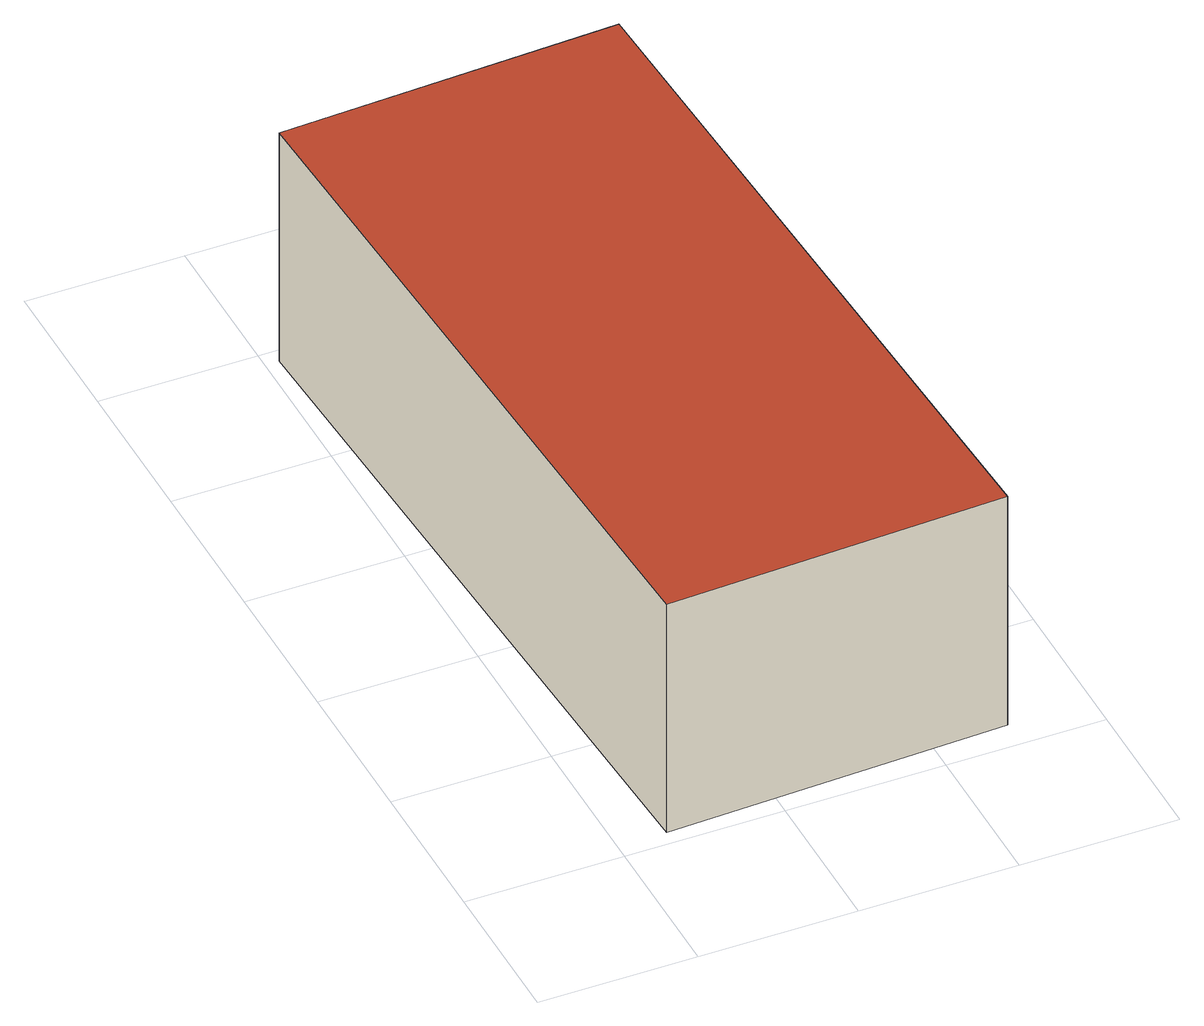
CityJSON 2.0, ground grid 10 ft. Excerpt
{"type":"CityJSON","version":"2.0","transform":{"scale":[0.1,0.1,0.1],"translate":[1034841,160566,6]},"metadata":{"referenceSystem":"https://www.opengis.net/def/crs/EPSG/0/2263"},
"CityObjects":{
"building1":{"type":"Building","attributes":{"name":"Bldg_2210009562","BIN":"4297419"},"geometry":[{"type":"MultiSurface","lod":"2","boundaries":[[[0,1,2,3]],[[4,5,6,7]],[[0,3,7,6]],[[1,0,6,5]],[[2,1,5,4]],[[3,2,4,7]]],"semantics":{"surfaces":[{"type":"RoofSurface","BIN":"4297419"},{"type":"GroundSurface"},{"type":"WallSurface"}],"values":[0,1,2,2,2,2]}}]}
},
"vertices":[
[225,501,165],[9,491,165],[31,10,165],[247,19,165],[31,10,0],[9,491,0],[225,501,0],[247,19,0]
]}
